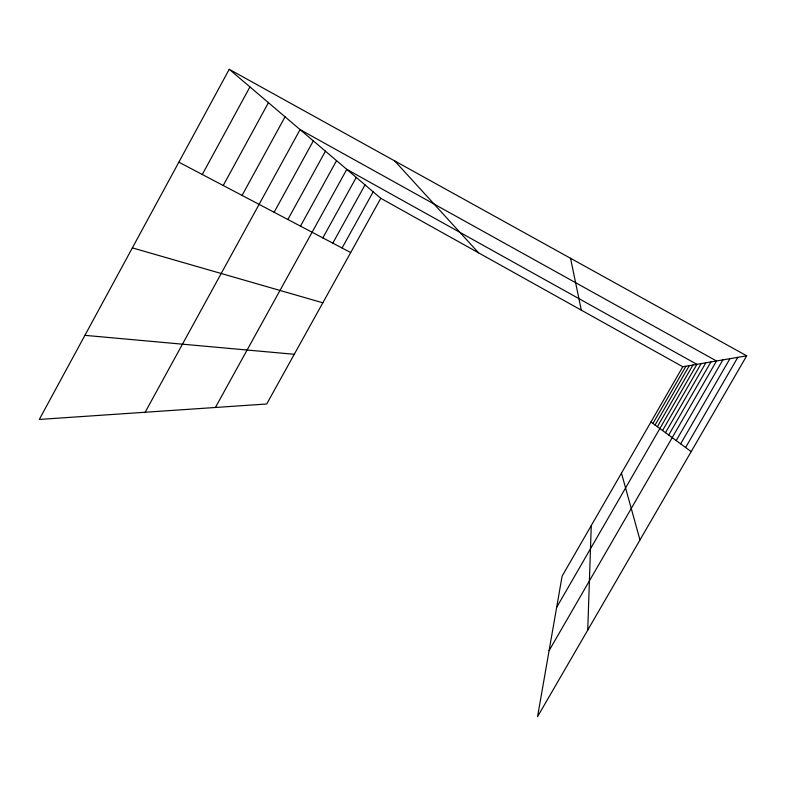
<?xml version="1.0" encoding="UTF-8"?>
<svg xmlns="http://www.w3.org/2000/svg" width="786" height="786" viewBox="0 0 786 786"><rect width="100%" height="100%" fill="white"/><g stroke="black" fill="none" stroke-linecap="round" stroke-linejoin="round"><path stroke-width="1.18" d="M587.741 630.087L591.269 525.549M229.237 69.296L39.3 419.439L266.709 403.994L380.778 198.298L229.237 69.296L746.7 355.812L537.545 716.704L562.118 576.118L682.788 366.757L746.7 355.812M202.287 174.502L249.938 86.922M223.234 185.516L268.439 102.661M242.068 195.419L285.053 116.809M145.155 412.247L300.075 129.592L716.518 360.98L549.1 650.602M274.108 212.269L313.319 140.871M287.853 219.5L325.433 151.187M300.468 226.132L336.555 160.649M215.403 407.482L346.793 169.363L696.907 364.34L556.655 607.372M322.84 237.893L356.255 177.42M332.802 243.139L365.028 184.887M342.067 248.003L373.183 191.833M652.94 423.448L685.932 366.227M655.072 425.02L689.312 365.647M657.371 426.71L692.957 365.018M662.549 430.522L701.181 363.613M665.487 432.683L705.838 362.808M668.69 435.041L710.927 361.943M676.206 440.573L722.865 359.89M680.647 443.844L729.929 358.681M685.598 447.499L737.818 357.335M84.917 335.347L294.269 354.29M132.362 247.875L322.83 302.807M178.854 162.171L350.694 252.542M380.778 198.298L682.788 366.757M650.955 421.984L691.179 451.606M394.68 160.904L478.635 252.886M621.471 473.143L639.981 539.962M570.538 258.27L581.296 310.156"/></g></svg>
